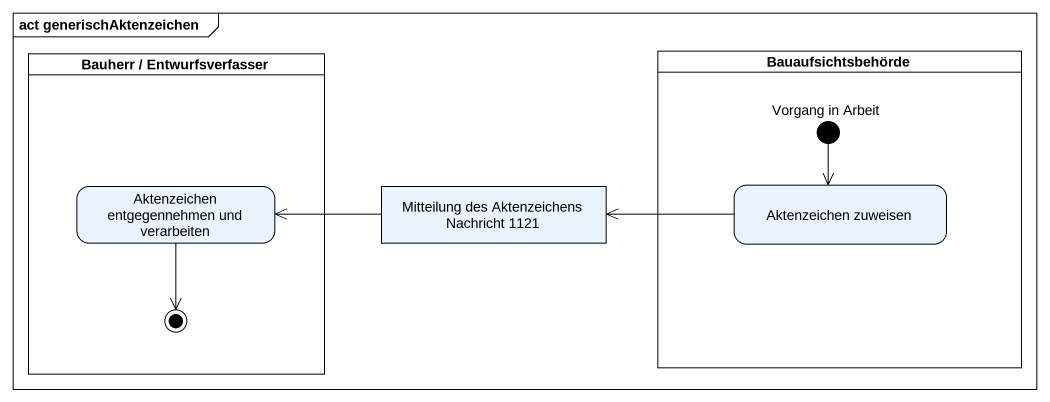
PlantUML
@startuml
mainframe act generischAktenzeichen
hide empty description
state "Bauherr / Entwurfsverfasser" as Bauherr_Entwurfsverfasser <<partition>> {
  state "Aktenzeichen entgegennehmen und verarbeiten" as Aktenzeichen_entgegennehmen
  Aktenzeichen_entgegennehmen --> [*]
}
state Bauaufsichtsbehörde <<partition>> {
  state "Vorgang in Arbeit" as Vorgang_in_Arbeit <<start>>
  state "Aktenzeichen zuweisen" as Aktenzeichen_zuweisen
}
state "Mitteilung des Aktenzeichens Nachricht 1121" as Mitteilung_des <<object>>
Vorgang_in_Arbeit --> Aktenzeichen_zuweisen
Mitteilung_des -left-> Aktenzeichen_entgegennehmen
Aktenzeichen_zuweisen -left-> Mitteilung_des
@enduml
